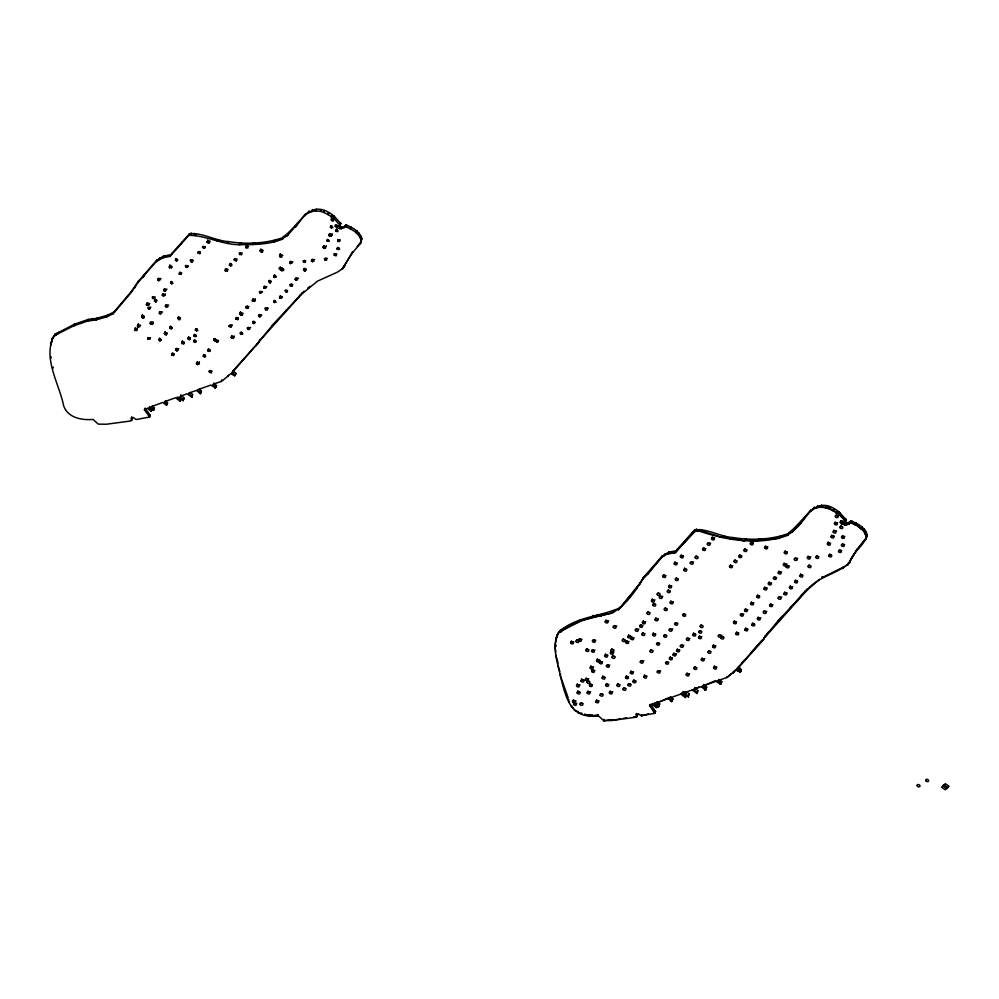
<?xml version="1.0" encoding="UTF-8"?>
<svg xmlns="http://www.w3.org/2000/svg" width="999" height="999" viewBox="0 0 999 999"><rect width="100%" height="100%" fill="white"/><g stroke="black" fill="none" stroke-linecap="round" stroke-linejoin="round"><path stroke-width="1.5" d="M558.104 633.291C551.51 646.815 557.529 662.075 560.352 675.774C565.933 698.076 570.429 719.68 598.214 715.671L603.808 720.729L611.5 720.491L635.139 717.332L636.813 716.67L636.126 714.46L638.324 713.786L641.346 715.771L654.77 713.298L649.625 705.356L652.559 704.47L656.193 707.554L656.793 706.892L654.158 704.47L654.42 703.583L716.021 681.318L720.391 684.178L720.991 683.516L718.431 680.431L726.897 677.534L733.216 672.177M555.856 651.885L555.094 647.739C555.681 642.032 555.581 635.626 559.939 631.193L560.851 631.805C575.049 620.104 594.467 617.632 611.788 613.111C625.961 605.694 635.676 590.646 643.918 576.997M609.877 719.73L603.808 720.729L603.858 719.342M259.328 341.183L301.061 294.68L317.47 281.156L337.187 272.265L342.507 268.719L351.935 253.446L360.739 243.032L361.9 238.524C359.715 231.318 352.447 227.535 345.929 224.887L344.156 227.61L341.021 228.734L336.675 227.635L335.189 226.311L335.314 224.987L338.748 226.211L340.984 223.788L334.028 216.071C309.902 196.491 301.161 223.813 283.441 236.751L283.379 237.425C265.859 243.793 246.291 244.43 227.909 241.546C214.922 240.622 202.51 232.53 189.585 233.704L170.704 254.745L163.624 256.081L156.643 260.302L138.299 281.343L131.893 290.859L113.874 312.113L107.355 315.234L96.541 318.356L88.062 319.48L74.063 324.375L54.945 334.378C41.409 356.393 59.341 383.741 63.649 405.794C67.72 417.794 81.906 420.454 93.057 419.418L98.264 424.125L106.344 424.238L129.995 421.079L131.656 420.417L130.969 418.206L133.179 417.532L136.201 419.518L149.625 417.045L150.337 415.422L145.13 408.141L144.405 409.777L149.625 417.045M50.999 344.992L52.235 338.911M138.274 324.912L137.55 326.548L137.6 325.174L138.599 325.174L139.947 326.685L137.475 326.498L138.312 323.639M154.495 298.614L153.946 296.853L152.347 296.853L152.56 298.401L154.495 298.614L155.22 296.928M144.405 409.777L147.402 408.216L151.049 411.301L152.36 409.003L149.912 406.755L149.201 408.391M171.766 354.907L171.89 353.584L173.489 353.571L174.101 354.682L173.302 355.569L171.766 354.907L172.477 353.271L174.076 353.871L173.302 355.569M195.429 330.319L195.554 328.996L196.616 328.983L197.902 330.532L195.429 330.319L196.141 328.683L197.265 329.308L196.541 330.944M207.979 350.836L208.104 349.5L209.166 349.5L210.452 351.049L207.979 350.836L208.691 349.2L209.802 349.825L209.091 351.461M211.301 372.689L210.414 370.704L208.953 371.153L211.301 372.689L212.025 371.016M151.636 410.639L149.013 408.216L149.276 407.33L153.384 410.402L153.709 409.528L151.473 406.655L162.737 402.435L166.571 405.294L166.833 404.408L164.41 401.76L175.474 397.764L180.32 401.286L177.135 397.09L179.595 397.602L183.242 400.686L180.057 396.491L187.075 393.756L191.92 397.277L188.736 393.082L196.478 390.409L200.449 393.718L200.712 392.832L197.602 389.747L210.876 385.065L215.247 387.924L215.846 387.262L213.274 384.178L221.741 381.281L230.644 373.751L234.765 375.786L236.051 373.426L233.117 371.178L232.392 372.814M227.297 271.016L226.748 269.255L225.137 269.255L225.349 270.804L227.297 271.016L228.009 269.343L226.211 269.181L225.487 270.816M236.438 260.826L235.552 258.841L234.078 259.29L236.438 260.826L237.163 259.153M241.471 254.633L240.921 252.859L239.31 252.872L239.523 254.42L241.471 254.633L242.183 252.947M242.307 314.947L241.758 313.174L239.76 313.624L240.709 314.947L242.307 314.947L243.032 313.261L241.533 313.311L240.497 312.05L239.76 313.624M252.36 300.774L252.485 299.45L255.357 299.575L254.633 301.211L253.034 301.211L252.36 300.774L253.072 299.138M254.645 301.161L255.407 298.888M262.375 252.148L261.488 250.162L260.027 250.599L262.375 252.148L263.099 250.462L260.764 249.038L260.04 250.662M267.22 309.79L266.333 307.804L264.86 308.254L265.609 309.802L267.22 309.79L267.932 308.117M273.826 276.86L273.951 275.537L275.012 275.524L276.298 277.073L273.826 276.86L274.538 275.225L275.649 275.849L274.837 277.522M51.985 339.111L54.233 336.001L56.693 334.453L73.339 326.011L87.338 321.116L95.829 319.98L106.631 316.858L113.162 313.748L131.169 292.495L137.575 282.979L155.919 261.938L162.912 257.717L169.992 256.368L188.873 235.327C205.669 235.289 221.953 244.655 239.173 244.693C253.758 244.593 269.006 244.705 282.667 239.048L283.441 236.751M328.983 235.614L329.108 234.29L330.169 234.278L331.456 235.826L328.983 235.614L329.695 233.978M330.444 227.435L330.569 226.111L331.643 226.099L332.929 227.647L330.444 227.435L331.168 225.799L332.28 226.423L331.456 228.097M337.187 249.063L337.312 247.74L338.374 247.74L339.66 249.275L337.187 249.063L337.899 247.427L339.011 248.064L338.199 249.725M788.686 532.792L788.623 533.454C771.103 539.835 751.535 540.471 733.154 537.587C720.167 536.663 707.754 528.571 694.829 529.732L675.948 550.774L668.868 552.122L661.887 556.343L643.543 577.385L640.771 582.242L618.306 610.002L636.326 588.748L642.732 579.22L661.076 558.191L665.047 554.595L675.137 552.622L696.191 530.119C725.249 540.097 758.104 546.091 787.811 535.302L788.686 532.792C806.555 519.455 815.159 492.807 839.272 512.112L846.215 519.817L844.08 522.552L840.459 521.241L840.334 522.564L841.82 523.888L846.178 524.975L849.312 523.863L851.173 520.929C857.691 523.563 864.959 527.36 867.144 534.565C864.922 545.604 852.397 551.735 849.437 562.974C836.513 574.413 817.394 576.548 806.205 590.933L733.204 672.876L733.566 671.365M866.707 537.437L856.992 549.612L847.651 564.972L857.354 548.801M670.029 697.052L669.829 698.9L671.99 700.661L671.728 701.548L668.418 698.688L668.831 697.652L655.294 703.796L654.42 703.583L654.857 702.622L654.158 704.47L652.559 704.47L652.797 703.508L649.625 705.356L650.062 704.382M845.416 521.665L845.604 519.817L845.416 521.665L845.766 520.704L844.08 522.552L845.766 520.704M865.721 538.998L866.333 536.413L863.611 531.118L861.325 528.921L861.825 526.86M740.222 672.19C742.931 669.967 738.049 664.647 737.324 668.893L740.484 671.316L740.222 672.19L735.788 669.992L740.359 671.003L740.222 672.19L740.921 670.341L740.359 671.003M560.626 673.975L560.352 675.774L568.131 697.689M360.739 243.032L361.188 240.16C358.978 232.942 351.698 229.121 345.154 226.511M656.38 706.305L652.559 704.47L656.793 706.892L657.192 705.906L656.193 707.554L656.743 705.494M578.171 711.425L577.984 712.624L582.105 713.348M720.391 684.178L721.203 682.329L720.391 684.178L721.403 682.529L720.991 683.516L717.095 681.318L718.368 681.093L720.991 683.516L721.802 681.668L720.167 680.157M703.783 684.365L706.668 687.237L705.594 689.959L704.732 689.747L704.957 688.498M571.653 705.531L571.391 706.905L573.488 708.266M659.665 703.933L658.591 706.668L658.853 705.781L656.693 704.02L657.504 702.172L659.665 703.933L658.591 706.668L657.717 706.443L658.004 705.232L655.294 703.796L655.681 702.759L654.42 703.583M865.896 539.285L867.12 534.777M844.08 522.552L844.355 521.428L841.533 521.241M641.658 714.597L641.346 715.771L648.526 713.923M154.42 407.892L153.384 410.402L154.42 407.892L152.26 406.131L151.548 407.767M164.685 402.647L165.397 401.011L167.557 402.772L167.295 403.658L166.246 403.259M199.5 389.285L201.423 391.196L201.161 392.083L200.3 391.858M235.314 375.124L232.168 372.639L232.892 371.004L258.928 341.995L232.168 372.639M236.051 373.426L234.765 375.786M336.039 255.694L335.689 253.709L334.078 253.709L334.303 255.257L336.039 255.694L336.775 253.996M705.856 689.085L702.759 686.001L703.433 685.189L705.856 689.085L701.623 686.663L704.732 689.747L706.293 688.111L705.594 689.959L706.668 687.237M740.671 671.166L740.921 670.341L740.484 671.316L735.788 669.992M720.991 683.516L718.368 681.093L718.868 679.445L718.431 680.431M556.443 638.149L557.942 633.516L560.189 630.406L562.649 628.858C579.595 616.483 600.711 616.208 619.118 608.154M636.813 716.67L637.624 714.822L636.813 716.67L636.625 713.586L636.126 714.46M658.591 706.668L658.978 705.619L657.717 706.443L655.294 703.796L656.693 704.02L657.667 702.297M671.728 701.548L672.115 700.499L670.853 701.323L672.414 699.7L671.728 701.548L672.777 698.875L670.641 697.052L669.829 698.9L668.418 698.688L671.99 700.661L672.789 698.813L672.539 699.7L671.665 699.487M705.594 689.959L705.993 688.923L704.732 689.747M292.058 286.226L291.671 284.315L289.872 284.54L290.284 285.876L292.033 286.313L292.782 284.59L290.996 284.24L290.334 285.901M146.453 304.595C146.541 301.348 151.149 305.881 147.802 305.482L146.453 304.595L147.178 302.972L149.788 303.621M187.337 267.37L187.8 266.271L185.914 265.384L185.315 266.046L186.264 267.37L187.337 267.37L188.087 265.659L186.988 265.746L186.264 267.37M192.308 261.838L192.77 260.727L191.958 259.852L190.147 260.077L191.234 261.838L192.308 261.838L193.057 260.127M166.309 334.815L166.771 333.716L165.959 332.829L164.286 333.491L166.309 334.815L167.058 333.104M204.433 248.326L204.882 247.215L203.009 246.341L202.41 247.003L204.433 248.326L205.182 246.616L204.071 246.691M175.599 350.037L176.061 348.926L177.135 348.926L178.072 350.249L176.948 350.911L175.599 350.037L176.323 348.401L177.66 349.288L178.796 348.614M187.874 338.736L188.336 337.625L189.41 337.625L190.347 338.948L189.223 339.61L187.874 338.736L188.599 337.1M229.445 265.047L229.907 263.936L230.981 263.936L231.93 265.259L230.794 265.921L229.445 265.047L230.17 263.411L231.593 264.248L230.794 265.921M196.453 363.673L196.903 362.575L197.977 362.562L198.926 363.886L197.265 364.56L196.453 363.673L197.165 362.038M286.863 292.07L287.312 290.959L285.439 290.085L284.84 290.746L286.863 292.07C289.123 289.81 285.627 289.835 285.789 292.07L286.588 290.434M304.932 262.412L305.394 261.301L304.583 260.427L302.909 261.089L304.932 262.412L305.682 260.702L304.583 260.776M311.476 261.064L311.938 259.965L312.999 259.952L313.948 261.276L311.476 261.064L312.188 259.44L314.673 259.653M333.204 220.791L333.654 219.693L332.854 218.806L331.044 219.031L331.456 220.354L333.204 220.791L334.378 218.057M643.556 577.822L648.026 573.913L661.763 556.98L669.018 552.847L675.137 552.622L694.018 531.58L701.148 530.756L722.352 537.474L723.526 536.575L732.342 539.435L733.641 538.511L744.317 540.946L745.729 539.91L757.704 540.909L759.677 539.697L779.145 538.424L780.219 537.175L787.874 534.64C797.639 529.22 803.808 519.093 810.651 510.601C819.567 504.02 830.519 508.416 838.461 513.961L845.142 520.791L845.941 518.943M52.148 338.886L52.86 337.25M50.487 343.743L51.311 341.783M54.233 336.001L54.945 334.378M54.333 335.976L55.057 334.34M55.694 335.564L56.481 333.853M56.693 334.453L57.405 332.817M57.88 333.853L58.591 332.217M50.549 358.554L51.261 356.918M52.635 368.706L53.359 367.07M73.339 326.011L74.063 324.375M74.338 325.662L75.05 324.026M87.338 321.116L88.062 319.48M87.625 321.054L88.349 319.418M91.346 320.217L92.07 318.581M91.671 320.204L92.383 318.569M95.829 319.98L96.541 318.356M96.591 319.767L97.315 318.132M106.631 316.858L107.355 315.234M107.105 316.646L107.817 315.01M108.142 316.146L108.866 314.51M113.162 313.748L113.874 312.113M114.448 312.237L115.16 310.602M131.169 292.495L132.143 290.522M134.815 287.837L135.727 285.864M137.575 282.979L138.299 281.343M137.962 282.592L138.674 280.956M142.882 277.66L143.594 276.024M143.806 276.536L144.53 274.9M155.919 261.938L156.868 260.127M159.178 259.49L159.902 257.867M159.44 259.365L160.165 257.73M162.912 257.717L163.624 256.081M163.411 257.617L164.136 255.994M134.977 330.482L134.952 328.721L136.975 330.032L134.977 330.482L135.789 328.871M146.553 304.67L147.265 303.034M141.833 316.421L142.557 314.785L142.22 317.645L142.208 315.884L144.081 316.758L143.631 317.869L142.32 317.67M157.892 280.095L158.529 278.409L161.014 278.621M136.776 329.533L137.5 327.897M136.376 330.694L137.138 329.021L135.689 328.846L135.302 327.622M142.22 317.645L142.932 316.021L144.343 316.233L143.631 317.869M147.802 305.482L148.614 303.833M138.486 327.16L139.311 325.499L140.672 325.075M158.829 280.707L160.152 279.82L157.942 278.721L157.817 280.045L158.829 280.707L159.653 279.046M169.992 256.368L170.704 254.745M171.328 254.87L172.053 253.247M152.56 298.401L153.409 296.778L152.697 298.414M149.525 307.567L148.814 309.203L147.752 307.917L148.888 307.242L150.374 308.566L148.701 309.24L149.425 307.605L150.886 307.155M169.93 265.122L169.48 267.645L171.816 267.42L170.879 266.096L169.206 266.758L169.942 265.185L169.48 267.645M154.545 301.111L155.17 299.413L156.593 300.249L155.881 301.873M169.605 267.67L170.317 266.034M155.794 301.923L156.793 300.811L154.907 299.937L154.445 301.049L155.794 301.923L156.518 300.287M181.169 243.918L181.88 242.282M171.229 268.082L171.978 266.396L170.205 266.009M175.574 260.377L176.224 258.704L177.335 259.328L176.511 260.989L175.499 260.339L175.624 259.003L177.847 260.102L176.511 260.989M163.861 290.684L164.51 288.998M163.087 293.694L162.362 295.329L163.299 295.941L164.773 295.492L165.472 293.831M188.873 235.327L189.585 233.704L188.973 235.302M150.3 323.639L150.949 321.953L153.421 322.178L152.71 323.801L151.236 324.25L150.225 323.589L150.35 322.265L152.71 323.801M164.798 291.296L166.134 290.409L163.911 289.31L163.799 290.634L164.798 291.296L165.622 289.635M163.299 295.941L164.123 294.268L163.012 293.644L162.3 295.279L162.949 293.956L164.773 295.492M151.236 324.25L151.96 322.615M190.334 234.89L191.059 233.254M151.349 324.225L152.06 322.59M190.584 234.902L191.308 233.267M170.617 283.154L171.266 281.468L172.278 282.13L171.553 283.766L170.554 283.104L171.204 281.78L173.027 283.316L171.553 283.766M147.889 339.285L147.877 337.512L150.212 339.023L147.889 339.285L148.739 337.662M160.165 311.813L159.44 313.449L160.377 314.061L161.713 313.174L159.49 312.075L159.378 313.399L160.09 311.775L162.562 311.988M193.881 235.102L194.605 233.466M160.377 314.061L161.201 312.4M195.542 235.527L196.266 233.903M179.233 274.026L179.558 272.477L181.568 273.763L180.981 274.463L179.233 274.026L180.07 272.415M165.534 306.543L165.26 305.657L166.196 305.207L168.007 306.755L165.534 306.543L166.246 304.907M165.609 306.581L166.321 304.957L168.731 305.12M166.546 307.192L167.357 305.532M190.609 261.426L191.284 259.765L192.033 260.202L191.234 261.838M158.804 339.772L159.528 338.137L160.689 339.136L159.977 340.771M197.914 253.197L198.751 251.598L200.374 252.01L199.663 253.646L197.64 252.322L199.313 251.648L200.25 252.972L199.663 253.646M159.877 340.796L161.538 340.135L160.052 338.811L158.729 339.697L159.877 340.796L160.589 339.161M164.36 333.591L165.01 331.868M165.072 331.955L165.959 333.191L165.235 334.815L166.034 333.191M203.359 248.326L204.146 246.691M207.842 240.722L207.118 242.357L209.403 242.782L210.102 241.121L208.841 241.383L207.58 239.897M207.904 240.771L207.193 242.395L206.868 241.533L208.316 241.021L209.403 242.782M170.604 326.386L169.892 328.022L171.141 328.833L172.265 328.172L170.454 326.636L169.793 327.959L170.517 326.323L171.94 327.16L171.141 328.833M208.129 243.007L208.941 241.358M131.543 420.467L132.38 418.781L131.743 416.733M177.81 318.431L178.396 317.769L180.282 318.644L179.82 319.755L177.81 318.431L178.521 316.808L180.544 318.119M177.872 318.531L178.596 316.895M178.759 319.755L179.545 318.119M217.208 241.221L217.919 239.585M217.919 241.358L218.631 239.723M144.78 410.289L145.492 408.653M171.878 354.957L172.59 353.321M175.699 350.1L176.411 348.464M151.698 407.892L152.422 406.256M176.948 350.911L177.747 349.238M151.049 411.301L152.36 409.003M181.618 342.732L183.292 342.058L184.241 343.381L181.905 343.606L182.342 341.096M181.905 343.606L182.742 342.008L184.353 342.42M227.185 243.182L227.909 241.546M183.641 344.043L184.403 342.37M228.047 243.294L228.759 241.658M189.223 339.61L190.022 337.937L188.686 337.163M189.298 339.56L190.022 337.937M164.835 402.772L165.547 401.136M194.793 334.478L194.081 336.114L196.478 336.276L195.205 334.74L194.131 334.74L194.006 336.064L194.718 334.428L195.841 335.065L195.117 336.688M196.441 330.981L197.153 329.345M195.017 336.725L195.729 335.09M193.856 341.596L193.581 340.709L194.505 340.259L196.328 341.808L193.856 341.596L194.568 339.96M193.931 341.633L194.643 340.01L195.679 340.584L194.967 342.22M225.349 270.804L226.074 269.168M166.508 405.282L167.557 402.772M194.867 342.245L195.579 340.622M229.545 265.11L230.257 263.474M239.173 244.693L239.885 243.057M240.122 244.693L240.846 243.057M234.353 260.177L235.077 258.541L236.164 259.203L235.364 260.839M234.428 260.215L235.14 258.591M239.523 254.42L240.384 252.797L239.66 254.433M246.016 247.764L245.804 246.229L247.415 246.216L247.964 247.989L246.016 247.764L246.878 246.154L248.676 246.353M180.245 400.174L180.956 398.539M180.32 401.286L181.031 399.65L179.832 399.213M197.265 364.56L198.052 362.924M199.45 361.75L198.326 364.56L199.088 362.874L197.228 362.1M183.154 399.575L183.878 397.939L180.769 394.855M183.242 400.686L183.878 397.939M203.209 356.144L203.858 354.82L205.682 356.356L204.545 357.03L203.209 356.144L203.921 354.508L205.344 355.344L204.633 356.98M252.547 244.655L253.271 243.019M204.545 357.03L205.27 355.394M254.071 244.48L254.795 242.844M208.054 350.874L208.766 349.25M208.991 351.486L209.703 349.862M214.56 338.624L213.848 340.259L217.869 342.182L217.994 340.859L214.485 338.574L213.774 340.209L213.699 339.111L214.96 338.886M214.785 340.871L215.497 339.235M191.845 396.166L192.557 394.53L190.497 392.482M215.859 341.571L216.508 339.897M191.92 397.277L192.557 394.53M216.795 342.195L217.595 340.559M260.364 251.536L261.014 249.85M261.301 252.148L262.1 250.512L261.388 252.148M209.303 372.09L209.94 370.404L211.026 371.066L210.24 372.702M229.108 326.685L229.945 325.087L231.606 325.449L230.844 327.123L228.833 325.811L230.831 325.362L230.844 327.123M200.387 393.693L201.423 391.196M231.443 326.461L232.155 324.8M235.864 319.156L236.576 317.532L238.324 317.969L237.65 319.555L235.864 319.156L236.189 317.607L238.062 318.494L237.6 319.593L238.324 317.969M235.989 319.193L236.701 317.557M239.785 313.686L240.497 312.05M240.747 312.874L240.035 314.51L240.796 312.912M240.709 314.947L241.533 313.311L240.821 314.947M231.194 337.575L231.855 335.876M274.001 242.17L274.713 240.534M232.018 338.386L232.742 336.763L234.328 336.089L233.017 338.386L231.131 337.512L231.593 336.401L233.616 337.724M274.613 241.945L275.324 240.309M246.041 307.892L246.716 306.231L248.988 306.668M233.017 338.386L233.778 336.713M213.212 384.84L213.936 383.204L216.558 385.626L215.796 387.312M246.666 308.304L248.276 308.304L248.202 307.192L247.39 306.318L245.729 306.98L246.666 308.304L247.502 306.668M213.386 385.002L214.111 383.366M215.01 387.724L215.734 386.089L215.247 387.924M253.034 301.211L254.083 299.45L254.695 300.549M240.472 333.778L241.121 332.093L242.233 332.729L241.408 334.39L240.397 333.728L240.122 332.842L241.059 332.405L242.882 333.941L241.508 334.353M282.667 239.048L283.766 236.563M221.141 381.493L221.853 379.857M260.19 293.244L261.85 292.582L259.84 291.258L259.378 292.357L260.19 293.244L261.014 291.608L262.512 291.608M263.886 287.937L264.211 286.388L266.221 287.7L264.56 288.374L263.886 287.937L264.598 286.301L266.883 286.738M282.729 238.386L287.25 235.727L287.962 234.091M287.824 235.127L288.536 233.491M264.56 288.374L265.384 286.738M280.244 253.996L279.807 256.518L282.08 256.955L281.531 255.182L279.533 255.632L280.269 254.058L279.845 256.543M247.515 328.896L248.164 327.222L249.925 329.058L248.451 329.508L247.178 327.972L249.313 327.959M279.807 256.518L280.519 254.882L282.792 255.319M268.818 282.018L269.43 280.319L270.854 281.156L270.142 282.779M249.275 327.847L248.564 329.483L249.176 327.872L250.637 327.435M280.469 256.955L281.194 255.319M228.059 376.623L228.321 375.324M280.594 256.955L281.306 255.319M270.067 282.829L271.054 281.73L268.644 280.844L270.067 282.829L270.779 281.194M252.884 322.914L253.534 321.241L254.645 321.865L253.921 323.501M287.25 235.727L296.054 225.674M273.888 276.898L274.613 275.274M296.016 226.473L296.728 224.837M253.821 323.526L255.157 322.64L252.934 321.541L252.809 322.864L253.821 323.526L254.545 321.89M280.195 267.307L279.483 268.931L281.531 270.654L283.728 269.98L280.569 267.557L279.295 267.782L279.37 268.893L280.095 267.257L281.631 267.919L283.654 269.231L282.929 270.866M259.565 314.635L258.853 316.271L259.79 316.883L261.114 315.996L259.965 314.897L258.504 315.347L258.778 316.221L259.49 314.598L261.775 315.022M259.79 316.883L260.589 315.234M281.631 267.919L280.919 269.543L281.681 267.994M295.342 227.31L305.519 213.936M305.045 215.384L305.769 213.749M282.242 269.018L281.531 270.654L282.342 269.031M265.609 309.802L266.446 308.167M304.795 215.572L308.966 211.276M308.491 212.812L309.203 211.189M308.254 212.912L311.588 211.576L312.3 209.94M311.863 211.526L312.575 209.89M290.609 261.476L289.885 263.112L290.559 263.549L292.232 262.887L290.209 261.563L289.885 263.112L290.659 261.513L292.882 261.913M273.639 302.048L274.288 300.711L276.111 302.26L273.639 302.048L274.35 300.412L275.362 301.074M290.559 263.549L291.283 261.925M290.672 263.549L291.396 261.925M274.65 302.709L275.462 301.036M256.356 345.691L257.068 344.056M311.588 211.576L315.397 210.901L316.109 209.266M315.746 210.939L316.458 209.303M259.24 341.358L273.813 323.614L304.121 291.109M279.558 297.827L280.269 296.191L282.055 296.591L281.331 298.214L279.558 297.827L279.87 296.278L281.755 297.165L281.293 298.264L282.018 296.641M279.67 297.864L280.394 296.228M315.397 210.901L320.342 211.326L321.066 209.703M320.342 211.326L321.278 209.765M272.115 326.373L272.839 324.75M273.102 325.249L273.813 323.614M290.959 286.313L291.745 284.678M320.554 211.388L323.614 212.362L324.325 210.727M296.029 278.034L295.317 279.67L296.328 280.332L297.652 279.445L295.242 278.571L295.317 279.67L296.104 278.084L298.514 278.246M303.858 262.412L304.658 260.776M296.328 280.332L297.14 278.671M340.172 225.474L333.304 217.707L327.734 214.41L328.446 212.775M285.214 312L285.939 310.364M303.584 269.992L304.245 268.294L306.169 269.131L305.407 270.804L304.408 270.804L303.521 269.93L303.983 268.818L305.869 269.705L305.407 270.804M327.984 214.598L328.696 212.962M304.408 270.804L305.132 269.181M311.551 261.114L312.262 259.478M331.231 217.045L331.943 215.409M331.381 217.095L332.093 215.459M312.487 261.726L313.199 260.09M312.587 261.701L313.299 260.065M331.506 220.392L332.18 218.731L333.916 219.168M333.304 217.707L334.028 216.071M332.13 220.804L332.929 219.168M299.063 296.853L299.787 295.217M333.778 218.194L334.503 216.558M301.061 294.68L301.773 293.044M323.776 245.929L323.064 247.552L324.413 248.439L326.248 246.104L324.413 248.439M329.046 235.664L329.77 234.028L332.168 234.191L331.456 235.826L332.168 234.166M327.222 241.134C329.483 237.325 326.024 243.257 327.21 239.373L329.22 240.697L329.158 241.358L327.36 241.159M329.995 236.276L330.806 234.603M335.289 226.411C336.076 222.165 341.745 230.794 344.88 225.986L345.929 224.887M336.675 227.635L337.387 225.999M336.863 227.71L337.587 226.086M335.964 231.393C337.774 226.898 335.602 234.116 335.751 229.845L337.362 229.845L337.974 230.944L337.912 231.606L336.101 231.406M339.985 224.538L340.709 222.902L340.01 224.6M325.112 260.152L324.363 258.604L325.824 258.154L326.71 260.14L325.112 260.152L325.936 258.516M339.423 228.734L340.247 227.098M341.021 228.734L341.745 227.098M341.246 228.646L341.97 227.023M337.862 241.346L337.712 239.56L339.71 240.859L339.66 241.546L337.862 241.346L338.574 239.71L340.384 239.91M344.156 227.61L344.942 225.899M346.316 226.873L347.028 225.237M334.303 255.257L335.015 253.621M337.262 249.113L337.974 247.477M350.125 228.709L350.836 227.073M350.524 228.971L351.248 227.335M355.856 232.455L356.581 230.831M356.168 232.667L356.893 231.031M356.343 232.817L357.055 231.194M342.12 268.968L342.844 267.332M342.507 268.719L352.659 251.81L351.935 253.446M344.168 266.858L344.88 265.235M344.293 266.721L345.005 265.085M358.591 235.077L359.178 233.229M351.398 254.395L352.11 252.759M360.239 237.912L360.876 236.101M361.151 240.372L361.9 238.524M360.115 243.781L360.839 242.145M555.631 639.997L556.555 637.824M557.13 635.352L560.302 630.381M559.378 632.255L560.851 631.805L561.725 629.882M560.851 631.805L562.649 628.858M555.594 646.153L555.943 645.342L555.094 647.739M563.473 629.07L563.836 628.259M561.838 630.706L578.496 622.265L579.295 620.416M578.496 622.265L580.294 620.067M579.944 620.891L592.494 617.37L593.306 615.521M592.494 617.37L593.593 615.459M593.231 616.271L596.503 616.47L597.302 614.622M596.503 616.47L597.627 614.61M597.265 615.421L600.973 616.233L601.785 614.385M600.973 616.233L602.559 614.173M612.599 611.263L611.788 613.111L602.197 614.984M612.699 611.863L613.673 611.538L611.788 613.111L613.061 611.051M613.299 612.387L614.11 610.551M620.042 607.454L620.404 606.643M636.326 588.748L637.137 586.9M637.037 587.387L637.387 586.563M639.959 584.09L640.771 582.242M640.609 582.717L640.971 581.905M642.732 579.22L643.543 577.385M648.026 573.913L648.838 572.065M649.412 571.765L649.775 570.941M661.076 558.191L661.887 556.343M661.763 556.98L662.112 556.168M664.335 555.744L665.134 553.896M665.047 554.595L665.409 553.771M668.056 553.97L668.868 552.122M669.018 552.847L669.367 552.022M675.948 550.774L675.137 552.622L694.467 530.556M676.935 550.099L677.297 549.275M603.808 720.729L604.258 719.705M686.313 540.172L687.125 538.324M694.929 529.707L694.018 531.58L694.58 530.519L699.038 531.343L699.837 529.507M695.491 531.131L696.291 529.295M696.191 530.119L696.553 529.308M701.148 530.756L701.498 529.945M722.352 537.474L723.164 535.626M723.526 536.575L723.875 535.764M649.562 706.031L650.736 704.695L655.581 711.463L654.77 713.298L654.27 712.449M654.969 702.622L654.158 704.47L655.157 702.796M656.193 707.554L657.005 705.706M657.604 705.044L656.793 706.892L654.795 703.608M732.342 539.435L733.154 537.587M733.641 538.511L734.003 537.699M669.555 698.014L669.829 698.9L670.791 697.177M744.317 540.946L745.129 539.098M745.729 539.91L746.091 539.098M683.104 691.495L682.292 693.343L685.464 697.527L680.619 694.005L682.792 692.569L685.202 692.744L688.386 696.927L683.541 693.406L684.352 691.57M684.752 693.855L685.564 692.007M685.389 696.428L686.201 694.58L684.128 692.519M685.464 697.527L686.201 694.58M688.311 695.828L689.123 693.98L687.05 691.932M688.386 696.927L689.123 693.98M757.704 540.909L758.503 539.06M759.677 539.697L760.039 538.886M692.22 689.997L697.065 693.518L697.801 690.571L694.705 687.487M697.065 693.518L697.801 690.571M779.145 538.424L779.957 536.575M780.219 537.175L780.569 536.351M787.811 535.302L789.01 532.604M787.874 534.64L788.648 533.416L792.394 531.98L793.206 530.132M792.394 531.98L793.78 529.532M793.431 530.344L800.486 523.563L801.298 521.715M800.486 523.563L801.972 520.879M765.209 635.764L763.361 639.872L737.324 668.893L738.361 667.22M801.61 521.69L811.001 509.79M741.295 669.467L740.484 671.316L737.999 668.031M809.952 511.825L813.398 509.165L814.21 507.317M813.398 509.165L814.447 507.217M814.098 508.041L816.732 507.829L817.544 505.981M816.732 507.829L817.819 505.931M817.457 506.755L820.541 507.155L821.353 505.307M761.95 640.908L762.312 640.097L751.223 652.447M820.541 507.155L821.702 505.344M763.361 639.872L764.16 638.024M821.353 506.156L825.499 507.579L826.31 505.731M825.499 507.579L826.51 505.794M768.231 632.18L764.472 637.437L778.071 620.791M777.721 621.603L779.058 619.655M828.895 507.43L826.161 506.618L828.446 508.454L829.207 507.592L832.879 510.651L833.94 509.003M828.446 508.454L829.57 506.768M832.879 510.651L833.69 508.816M790.371 608.254L791.171 606.405M833.578 509.815L836.375 513.299L837.187 511.451M836.375 513.299L837.337 511.5M836.975 512.312L838.461 513.961L839.272 512.112M804.67 592.082L805.032 591.258M838.461 513.961L839.747 512.599M807.017 589.085L778.246 621.49M841.146 520.716L840.334 522.564L841.258 520.816L845.379 523.139L850.124 522.027L851.173 520.929L849.312 523.863L846.852 523.876L846.178 524.975L845.142 523.951L844.567 524.987L842.469 522.939L842.819 522.115M840.896 521.628L841.82 523.888L842.632 522.04M844.567 524.987L845.491 523.139M822.252 576.523L821.902 577.347L822.614 577.41L841.383 568.119L842.332 568.518L846.653 565.059M846.178 524.975L847.214 523.051M849.312 523.863L850.186 521.94M850.299 522.764L851.922 522.09L861.325 528.921L862.299 527.222M856.493 523.376L855.269 524.95L851.173 522.976L852.272 521.278M855.269 524.95L856.081 523.114M842.332 568.518L843.144 566.67M861.325 528.921L862.137 527.072M847.651 564.972L848.463 563.124M849.437 562.974L850.249 561.126M861.937 528.046L863.611 531.118L864.422 529.27M863.611 531.118L864.547 529.482M857.092 549.7L865.171 539.26M864.185 530.294L865.309 533.99L866.121 532.142M865.309 533.99L866.195 532.317M865.833 533.129L866.333 536.413L867.144 534.565M258.204 343.619L260.04 339.56M861.463 527.684L860.988 528.696L856.131 524.188M866.333 536.413L866.757 535.589M841.82 523.888L842.469 522.939M718.368 681.093L718.968 680.282M733.204 672.876L735.114 670.404M357.192 246.441L361.463 241.408M215.959 386.301L216.558 385.626M721.203 682.329L721.802 681.668M742.157 662.549L744.18 660.302M780.069 618.543L782.092 616.333M801.073 595.591L803.046 593.418M778.696 620.466L806.205 590.933L819.655 579.283M731.106 673.963L726.897 677.534L726.748 676.71M307.642 288.212L309.977 286.288M637.137 715.684L635.139 717.332L633.915 716.533M657.717 706.443L659.29 704.807L658.528 704.595M698.975 686.987L693.893 689.335L696.99 692.419M702.759 686.001L715.534 680.619L716.021 681.318M166.983 289.211L164.585 289.048M592.669 715.896L598.264 714.66L598.214 715.671L592.669 715.896L584.902 715.034L584.852 713.835M149.388 415.596L150.337 415.422M654.62 711.638L655.581 711.463M620.466 718.905L611.5 720.491L611.4 719.48M623.451 718.381L626.435 717.844M584.902 715.034L592.557 714.809M325.824 258.516L327.435 258.504M165.959 333.191L167.02 333.179M266.321 308.167L267.932 308.167M232.667 336.763L231.905 335.939M217.52 340.559L218.581 340.559M246.878 246.154L246.541 244.705M148.601 337.65L150.549 337.862M179.945 272.39L181.693 272.827M182.742 342.008L182.355 341.159M851.173 522.976L850.811 521.74L851.623 521.953M153.284 408.566L154.158 408.778M705.544 687.899L706.405 688.124M850.811 521.74L851.922 522.09M574.288 710.202L576.885 711.026M826.161 506.618L829.207 507.592M182.742 398.613L183.953 399.051M717.095 681.318L719.442 682.404M323.614 212.362L327.734 214.41M655.294 703.796L658.853 705.781L657.305 703.109M325.125 246.803L323.876 245.991L323.164 247.615L323.526 246.453L324.588 246.453L325.537 247.777M253.122 299.176L253.746 299.588M138.199 324.862L139.211 325.524M839.385 513.411L845.142 520.791M670.429 698.001L671.99 700.661M650.386 705.519L654.77 713.298M557.792 664.959L559.815 671.403M555.694 654.807L558.091 663.211M568.656 699.15L568.806 702.047M696.753 667.594A1.511 1.074 23.7 0 1 694.767 666.77M668.818 662.212A1.511 1.074 23.7 0 1 666.758 661.788M614.959 656.518A1.511 1.074 23.7 0 1 612.974 655.706M607.904 655.119A1.511 1.074 23.7 0 1 605.431 653.821M594.967 650.062A1.511 1.074 23.7 0 1 592.682 649.837M590.559 691.77A1.511 1.074 23.7 0 1 587.912 690.958M578.883 640.621A1.511 1.074 23.7 0 1 576.898 639.797M579.208 638.91A1.511 1.074 23.7 0 1 579.432 639.198M593.606 666.87A1.511 1.074 23.7 0 1 590.896 665.759M588.773 649.612A1.511 1.074 23.7 0 1 586.8 648.801M599.8 660.002A1.511 1.074 23.7 0 1 597.34 658.703M602.622 661.85A1.511 1.074 23.7 0 1 600.199 660.851M609.852 665.072A1.511 1.074 23.7 0 1 607.567 664.834M582.03 639.16A1.511 1.074 23.7 0 1 579.745 638.935M595.879 640.109A1.511 1.074 23.7 0 1 593.593 639.872M613.873 649.737A1.511 1.074 23.7 0 1 611.9 648.925M613.848 652.11A1.511 1.074 23.7 0 1 611.563 651.872M580.007 684.802A1.511 1.074 23.7 0 1 577.31 683.691M599 700.823A1.511 1.074 23.7 0 1 596.578 699.824M580.032 692.082A1.511 1.074 23.7 0 1 577.859 690.671M582.917 703.458A1.511 1.074 23.7 0 1 581.168 702.921M575.749 700.823A1.511 1.074 23.7 0 1 573.339 699.824M576.81 703.321A1.511 1.074 23.7 0 1 574.762 702.909M574.55 701.498A1.511 1.074 23.7 0 1 575.811 701.198M619.892 684.64A1.511 1.074 23.7 0 1 617.919 683.828M625.898 688.461A1.511 1.074 23.7 0 1 624.15 687.924M605.019 677.222A1.511 1.074 23.7 0 1 602.859 675.811M594.855 670.404A1.511 1.074 23.7 0 1 592.569 669.705M652.959 650.561A1.511 1.074 23.7 0 1 650.986 649.737M659.79 643.156A1.511 1.074 23.7 0 1 658.029 642.969M660.676 670.903A1.511 1.074 23.7 0 1 658.691 670.903M573.801 641.92A1.511 1.074 23.7 0 1 571.378 640.921M646.965 676.098A1.511 1.074 23.7 0 1 644.492 674.8M633.528 671.915A1.511 1.074 23.7 0 1 631.106 670.916M628.483 676.86A1.511 1.074 23.7 0 1 626.361 675.749M635.901 680.893A1.511 1.074 23.7 0 1 633.791 679.782M630.918 684.303A1.511 1.074 23.7 0 1 629.158 683.766M689.622 673.751A1.511 1.074 23.7 0 1 686.975 672.939M672.315 657.891A1.511 1.074 23.7 0 1 670.192 656.78M643.856 660.751A1.511 1.074 23.7 0 1 641.42 660.751M638.898 628.933A1.511 1.074 23.7 0 1 636.463 628.945M644.805 633.616A1.511 1.074 23.7 0 1 642.832 632.792M634.003 637.724A1.511 1.074 23.7 0 1 631.58 636.725M630.781 636.138A1.511 1.074 23.7 0 1 628.621 634.727M608.641 620.791A1.511 1.074 23.7 0 1 605.993 619.979M616.82 625.824A1.511 1.074 23.7 0 1 614.385 625.836M624.862 639.772A1.511 1.074 23.7 0 1 623.239 638.91M628.958 641.508A1.511 1.074 23.7 0 1 626.685 640.809M608.866 684.402A1.511 1.074 23.7 0 1 606.593 683.703M612.799 691.77A1.511 1.074 23.7 0 1 610.139 690.958M588.748 678.746A1.511 1.074 23.7 0 1 586.088 677.934M589.797 681.48A1.511 1.074 23.7 0 1 588.049 680.943M587.687 679.782A1.511 1.074 23.7 0 1 587.837 679.545M583.903 680.169A1.511 1.074 23.7 0 1 581.73 678.746M592.02 684.715A1.511 1.074 23.7 0 1 590.397 683.853M603.009 694.305A1.511 1.074 23.7 0 1 601.248 693.768M676.485 653.783A1.511 1.074 23.7 0 1 673.838 652.971M716.857 667.095A1.511 1.074 23.7 0 1 714.397 665.796M704.707 658.753A1.511 1.074 23.7 0 1 702.06 657.929M679.844 649.924A1.511 1.074 23.7 0 1 677.422 648.925M683.791 645.154A1.511 1.074 23.7 0 1 681.505 644.929M666.745 635.414A1.511 1.074 23.7 0 1 664.997 634.877M655.844 634.015A1.511 1.074 23.7 0 1 653.371 632.717M642.906 625.362A1.511 1.074 23.7 0 1 640.859 624.949M645.666 621.828A1.511 1.074 23.7 0 1 643.244 620.829M649.887 612.587A1.511 1.074 23.7 0 1 647.914 611.775M658.291 618.818A1.511 1.074 23.7 0 1 655.868 617.819M672.764 628.821A1.511 1.074 23.7 0 1 670.329 628.833M689.909 638.336A1.511 1.074 23.7 0 1 687.399 637.812M677.921 623.226A1.511 1.074 23.7 0 1 675.861 622.814M655.694 604.27A1.511 1.074 23.7 0 1 653.533 602.859M695.729 634.203A1.511 1.074 23.7 0 1 693.556 632.792M701.798 636.713A1.511 1.074 23.7 0 1 699.512 636.013M715.833 645.854A1.511 1.074 23.7 0 1 713.411 644.855M710.863 651.448A1.511 1.074 23.7 0 1 709.115 650.911M723.813 637.15A1.511 1.074 23.7 0 1 721.852 635.214A1.511 1.074 23.7 0 1 719.442 634.865M701.71 631.331A1.511 1.074 23.7 0 1 699.962 630.794M702.709 625.761A1.511 1.074 23.7 0 1 701.086 624.912M685.664 614.46A1.511 1.074 23.7 0 1 683.915 613.923M666.857 608.741A1.511 1.074 23.7 0 1 665.234 607.892M654.957 599.937A1.511 1.074 23.7 0 1 652.247 598.813M659.727 593.606A1.511 1.074 23.7 0 1 658.329 593.031M662.799 596.291A1.511 1.074 23.7 0 1 660.277 595.779M673.326 601.885A1.511 1.074 23.7 0 1 670.903 600.886M669.892 590.834A1.511 1.074 23.7 0 1 668.269 589.972M671.827 585.988A1.511 1.074 23.7 0 1 669.405 584.989M665.933 575.499A1.511 1.074 23.7 0 1 663.661 574.8M677.896 578.783A1.511 1.074 23.7 0 1 676.273 577.922M738.711 633.016A1.511 1.074 23.7 0 1 736.588 631.905M736.438 621.902A1.511 1.074 23.7 0 1 734.327 620.791M747.776 629.008A1.511 1.074 23.7 0 1 745.654 627.896M754.732 624.05A1.511 1.074 23.7 0 1 752.622 622.939M743.83 614.01A1.511 1.074 23.7 0 1 741.545 613.773M677.072 562.974A1.511 1.074 23.7 0 1 674.949 561.85M686.738 569.305A1.511 1.074 23.7 0 1 684.577 567.894M683.591 555.881A1.511 1.074 23.7 0 1 681.168 554.882M693.668 562.025A1.511 1.074 23.7 0 1 691.683 562.037M697.727 556.805A1.511 1.074 23.7 0 1 696.103 555.956M705.818 548.538A1.511 1.074 23.7 0 1 703.546 547.839M710.714 543.106A1.511 1.074 23.7 0 1 708.428 542.869M714.747 537.912A1.511 1.074 23.7 0 1 712.324 536.913M732.754 565.721A1.511 1.074 23.7 0 1 730.469 565.022M736.925 560.776A1.511 1.074 23.7 0 1 734.952 559.952M741.733 555.756A1.511 1.074 23.7 0 1 739.747 554.944M746.84 549.675A1.511 1.074 23.7 0 1 744.854 548.863M753.471 542.907A1.511 1.074 23.7 0 1 751.061 541.908M767.844 546.928A1.511 1.074 23.7 0 1 765.421 545.929M838.548 515.621A1.511 1.074 23.7 0 1 836.263 514.922M837.661 522.952A1.511 1.074 23.7 0 1 835.239 521.953M842.519 526.735A1.511 1.074 23.7 0 1 840.896 525.874M836.6 530.881A1.511 1.074 23.7 0 1 833.953 530.069M844.779 536.413A1.511 1.074 23.7 0 1 842.731 536.001M834.265 536.026A1.511 1.074 23.7 0 1 831.842 535.027M844.679 544.467A1.511 1.074 23.7 0 1 842.619 544.043M830.606 543.219A1.511 1.074 23.7 0 1 828.146 541.92M841.745 550.499A1.511 1.074 23.7 0 1 839.697 550.074M831.705 555.082A1.511 1.074 23.7 0 1 829.582 553.97M818.755 556.568A1.511 1.074 23.7 0 1 816.995 556.031M810.788 556.893A1.511 1.074 23.7 0 1 808.141 556.081M810.664 565.846A1.511 1.074 23.7 0 1 809.04 564.984M797.751 558.279A1.511 1.074 23.7 0 1 795.466 558.054M787.224 551.96A1.511 1.074 23.7 0 1 785.114 550.849M802.796 575.212A1.511 1.074 23.7 0 1 800.636 573.801M797.577 581.056A1.511 1.074 23.7 0 1 795.454 579.944M781.63 571.89A1.511 1.074 23.7 0 1 778.97 571.066M789.222 565.884A1.511 1.074 23.7 0 1 786.8 564.885M786.8 563.861A1.511 1.074 23.7 0 1 784.14 563.049M792.694 586.85A1.511 1.074 23.7 0 1 790.271 585.851M776.648 577.434A1.511 1.074 23.7 0 1 774.6 577.022M787.137 592.956A1.511 1.074 23.7 0 1 784.715 591.957M781.767 596.89A1.511 1.074 23.7 0 1 779.332 596.903M767.157 587.949A1.511 1.074 23.7 0 1 764.747 586.95M771.54 582.966A1.511 1.074 23.7 0 1 769.118 581.967M759.64 596.041A1.511 1.074 23.7 0 1 757.529 594.929M772.876 604.607A1.511 1.074 23.7 0 1 770.591 603.908M766.77 611.288A1.511 1.074 23.7 0 1 764.26 610.776M753.858 602.897A1.511 1.074 23.7 0 1 751.435 601.898M747.801 609.602A1.511 1.074 23.7 0 1 745.516 608.903M760.851 617.844A1.511 1.074 23.7 0 1 758.204 617.032M657.08 701.96L656.693 704.02L657.08 701.96M943.78 784.902L941.607 787.324L945.279 789.734L947.452 787.312L943.78 784.902M945.366 783.803L943.193 786.225L946.877 788.636L949.05 786.213L945.366 783.803M917.269 785.988A1.511 1.074 23.7 0 0 919.792 786.513A1.511 1.074 23.7 0 0 918.556 784.565A1.511 1.074 23.7 0 0 917.269 785.988M925.923 780.781A1.511 1.074 23.7 0 0 928.433 781.305A1.511 1.074 23.7 0 0 927.197 779.357A1.511 1.074 23.7 0 0 925.923 780.781M693.968 668.618A1.511 1.074 23.7 0 0 696.478 669.13A1.511 1.074 23.7 0 0 695.242 667.195A1.511 1.074 23.7 0 0 693.968 668.618M665.721 663.361A1.511 1.074 23.7 0 0 668.231 663.873A1.511 1.074 23.7 0 0 667.007 661.925A1.511 1.074 23.7 0 0 665.721 663.361M612.175 657.554A1.511 1.074 23.7 0 0 614.685 658.066A1.511 1.074 23.7 0 0 613.448 656.118A1.511 1.074 23.7 0 0 612.175 657.554M604.82 656.268A1.511 1.074 23.7 0 0 607.33 656.78A1.511 1.074 23.7 0 0 606.093 654.832A1.511 1.074 23.7 0 0 604.82 656.268M591.645 651.398A1.511 1.074 23.7 0 0 594.155 651.91A1.511 1.074 23.7 0 0 592.919 649.974A1.511 1.074 23.7 0 0 591.645 651.398M606.518 666.408A1.511 1.074 23.7 0 0 609.04 666.92A1.511 1.074 23.7 0 0 607.804 664.984A1.511 1.074 23.7 0 0 606.518 666.408M587.237 693.094A1.511 1.074 23.7 0 0 589.76 693.606A1.511 1.074 23.7 0 0 588.523 691.67A1.511 1.074 23.7 0 0 587.237 693.094M590.284 668.194A1.511 1.074 23.7 0 0 592.794 668.718A1.511 1.074 23.7 0 0 591.558 666.77A1.511 1.074 23.7 0 0 590.284 668.194M585.988 650.636A1.511 1.074 23.7 0 0 588.498 651.148A1.511 1.074 23.7 0 0 587.275 649.213A1.511 1.074 23.7 0 0 585.988 650.636M576.086 641.645A1.511 1.074 23.7 0 0 578.608 642.157A1.511 1.074 23.7 0 0 577.372 640.222A1.511 1.074 23.7 0 0 576.086 641.645M596.715 661.151A1.511 1.074 23.7 0 0 599.225 661.663A1.511 1.074 23.7 0 0 597.989 659.727A1.511 1.074 23.7 0 0 596.715 661.151M599.525 662.999A1.511 1.074 23.7 0 0 602.047 663.511A1.511 1.074 23.7 0 0 600.811 661.563A1.511 1.074 23.7 0 0 599.525 662.999M578.696 640.496A1.511 1.074 23.7 0 0 581.218 641.008A1.511 1.074 23.7 0 0 579.982 639.073A1.511 1.074 23.7 0 0 578.696 640.496M592.557 641.445A1.511 1.074 23.7 0 0 595.067 641.957A1.511 1.074 23.7 0 0 593.831 640.009A1.511 1.074 23.7 0 0 592.557 641.445M611.088 650.774A1.511 1.074 23.7 0 0 613.598 651.286A1.511 1.074 23.7 0 0 612.375 649.338A1.511 1.074 23.7 0 0 611.088 650.774M610.526 653.433A1.511 1.074 23.7 0 0 613.036 653.945A1.511 1.074 23.7 0 0 611.8 652.01A1.511 1.074 23.7 0 0 610.526 653.433M576.685 686.138A1.511 1.074 23.7 0 0 579.195 686.65A1.511 1.074 23.7 0 0 577.959 684.715A1.511 1.074 23.7 0 0 576.685 686.138M595.904 701.972A1.511 1.074 23.7 0 0 598.426 702.484A1.511 1.074 23.7 0 0 597.19 700.549A1.511 1.074 23.7 0 0 595.904 701.972M577.235 693.119A1.511 1.074 23.7 0 0 579.757 693.631A1.511 1.074 23.7 0 0 578.521 691.695A1.511 1.074 23.7 0 0 577.235 693.119M580.132 704.495A1.511 1.074 23.7 0 0 582.642 705.007A1.511 1.074 23.7 0 0 581.406 703.059A1.511 1.074 23.7 0 0 580.132 704.495M572.664 701.972A1.511 1.074 23.7 0 0 575.174 702.484A1.511 1.074 23.7 0 0 573.938 700.549A1.511 1.074 23.7 0 0 572.664 701.972M573.726 704.47A1.511 1.074 23.7 0 0 576.236 704.982A1.511 1.074 23.7 0 0 574.999 703.046A1.511 1.074 23.7 0 0 573.726 704.47M623.114 689.497A1.511 1.074 23.7 0 0 625.624 690.009A1.511 1.074 23.7 0 0 624.387 688.074A1.511 1.074 23.7 0 0 623.114 689.497M617.107 685.676A1.511 1.074 23.7 0 0 619.617 686.188A1.511 1.074 23.7 0 0 618.393 684.253A1.511 1.074 23.7 0 0 617.107 685.676M602.235 678.259A1.511 1.074 23.7 0 0 604.745 678.771A1.511 1.074 23.7 0 0 603.508 676.822A1.511 1.074 23.7 0 0 602.235 678.259M591.758 671.553A1.511 1.074 23.7 0 0 594.28 672.065A1.511 1.074 23.7 0 0 593.044 670.129A1.511 1.074 23.7 0 0 591.758 671.553M650.174 651.585A1.511 1.074 23.7 0 0 652.684 652.097A1.511 1.074 23.7 0 0 651.448 650.162A1.511 1.074 23.7 0 0 650.174 651.585M656.693 644.305A1.511 1.074 23.7 0 0 659.215 644.817A1.511 1.074 23.7 0 0 657.979 642.869A1.511 1.074 23.7 0 0 656.693 644.305M657.354 672.24A1.511 1.074 23.7 0 0 659.864 672.752A1.511 1.074 23.7 0 0 658.641 670.804A1.511 1.074 23.7 0 0 657.354 672.24M570.704 643.069A1.511 1.074 23.7 0 0 573.226 643.581A1.511 1.074 23.7 0 0 571.99 641.645A1.511 1.074 23.7 0 0 570.704 643.069M643.868 677.247A1.511 1.074 23.7 0 0 646.39 677.759A1.511 1.074 23.7 0 0 645.154 675.824A1.511 1.074 23.7 0 0 643.868 677.247M630.444 673.064A1.511 1.074 23.7 0 0 632.954 673.576A1.511 1.074 23.7 0 0 631.718 671.64A1.511 1.074 23.7 0 0 630.444 673.064M625.699 677.884A1.511 1.074 23.7 0 0 628.209 678.396A1.511 1.074 23.7 0 0 626.972 676.46A1.511 1.074 23.7 0 0 625.699 677.884M633.116 681.93A1.511 1.074 23.7 0 0 635.626 682.442A1.511 1.074 23.7 0 0 634.402 680.506A1.511 1.074 23.7 0 0 633.116 681.93M628.121 685.326A1.511 1.074 23.7 0 0 630.644 685.838A1.511 1.074 23.7 0 0 629.407 683.903A1.511 1.074 23.7 0 0 628.121 685.326M686.301 675.087A1.511 1.074 23.7 0 0 688.811 675.599A1.511 1.074 23.7 0 0 687.574 673.663A1.511 1.074 23.7 0 0 686.301 675.087M669.53 658.928A1.511 1.074 23.7 0 0 672.04 659.44A1.511 1.074 23.7 0 0 670.804 657.504A1.511 1.074 23.7 0 0 669.53 658.928M640.384 662.325A1.511 1.074 23.7 0 0 642.894 662.837A1.511 1.074 23.7 0 0 641.67 660.888A1.511 1.074 23.7 0 0 640.384 662.325M642.02 634.64A1.511 1.074 23.7 0 0 644.53 635.152A1.511 1.074 23.7 0 0 643.306 633.216A1.511 1.074 23.7 0 0 642.02 634.64M635.426 630.506A1.511 1.074 23.7 0 0 637.936 631.018A1.511 1.074 23.7 0 0 636.7 629.083A1.511 1.074 23.7 0 0 635.426 630.506M630.906 638.873A1.511 1.074 23.7 0 0 633.428 639.385A1.511 1.074 23.7 0 0 632.192 637.449A1.511 1.074 23.7 0 0 630.906 638.873M627.996 637.162A1.511 1.074 23.7 0 0 630.506 637.687A1.511 1.074 23.7 0 0 629.27 635.739A1.511 1.074 23.7 0 0 627.996 637.162M605.319 622.127A1.511 1.074 23.7 0 0 607.829 622.639A1.511 1.074 23.7 0 0 606.593 620.704A1.511 1.074 23.7 0 0 605.319 622.127M613.349 627.397A1.511 1.074 23.7 0 0 615.859 627.921A1.511 1.074 23.7 0 0 614.622 625.973A1.511 1.074 23.7 0 0 613.349 627.397M622.427 640.759A1.511 1.074 23.7 0 0 624.937 641.271A1.511 1.074 23.7 0 0 623.701 639.335A1.511 1.074 23.7 0 0 622.427 640.759M625.874 642.644A1.511 1.074 23.7 0 0 628.383 643.169A1.511 1.074 23.7 0 0 627.147 641.221A1.511 1.074 23.7 0 0 625.874 642.644M605.781 685.551A1.511 1.074 23.7 0 0 608.291 686.063A1.511 1.074 23.7 0 0 607.055 684.128A1.511 1.074 23.7 0 0 605.781 685.551M609.477 693.106A1.511 1.074 23.7 0 0 611.987 693.618A1.511 1.074 23.7 0 0 610.751 691.67A1.511 1.074 23.7 0 0 609.477 693.106M585.426 680.082A1.511 1.074 23.7 0 0 587.936 680.594A1.511 1.074 23.7 0 0 586.7 678.658A1.511 1.074 23.7 0 0 585.426 680.082M587.012 682.517A1.511 1.074 23.7 0 0 589.522 683.029A1.511 1.074 23.7 0 0 588.286 681.081A1.511 1.074 23.7 0 0 587.012 682.517M589.585 685.701A1.511 1.074 23.7 0 0 592.095 686.213A1.511 1.074 23.7 0 0 590.859 684.278A1.511 1.074 23.7 0 0 589.585 685.701M581.106 681.193A1.511 1.074 23.7 0 0 583.628 681.705A1.511 1.074 23.7 0 0 582.392 679.77A1.511 1.074 23.7 0 0 581.106 681.193M600.212 695.329A1.511 1.074 23.7 0 0 602.734 695.841A1.511 1.074 23.7 0 0 601.498 693.905A1.511 1.074 23.7 0 0 600.212 695.329M673.164 655.107A1.511 1.074 23.7 0 0 675.686 655.631A1.511 1.074 23.7 0 0 674.45 653.683A1.511 1.074 23.7 0 0 673.164 655.107M713.773 668.244A1.511 1.074 23.7 0 0 716.283 668.756A1.511 1.074 23.7 0 0 715.047 666.82A1.511 1.074 23.7 0 0 713.773 668.244M701.385 660.077A1.511 1.074 23.7 0 0 703.895 660.589A1.511 1.074 23.7 0 0 702.672 658.653A1.511 1.074 23.7 0 0 701.385 660.077M676.748 651.073A1.511 1.074 23.7 0 0 679.27 651.585A1.511 1.074 23.7 0 0 678.034 649.65A1.511 1.074 23.7 0 0 676.748 651.073M680.469 646.49A1.511 1.074 23.7 0 0 682.979 647.002A1.511 1.074 23.7 0 0 681.743 645.067A1.511 1.074 23.7 0 0 680.469 646.49M663.948 636.45A1.511 1.074 23.7 0 0 666.47 636.962A1.511 1.074 23.7 0 0 665.234 635.014A1.511 1.074 23.7 0 0 663.948 636.45M652.747 635.164A1.511 1.074 23.7 0 0 655.269 635.676A1.511 1.074 23.7 0 0 654.033 633.741A1.511 1.074 23.7 0 0 652.747 635.164M639.822 626.51A1.511 1.074 23.7 0 0 642.332 627.022A1.511 1.074 23.7 0 0 641.096 625.087A1.511 1.074 23.7 0 0 639.822 626.51M642.569 622.976A1.511 1.074 23.7 0 0 645.092 623.488A1.511 1.074 23.7 0 0 643.856 621.553A1.511 1.074 23.7 0 0 642.569 622.976M647.102 613.623A1.511 1.074 23.7 0 0 649.612 614.135A1.511 1.074 23.7 0 0 648.376 612.2A1.511 1.074 23.7 0 0 647.102 613.623M655.194 619.967A1.511 1.074 23.7 0 0 657.717 620.479A1.511 1.074 23.7 0 0 656.48 618.543A1.511 1.074 23.7 0 0 655.194 619.967M669.293 630.394A1.511 1.074 23.7 0 0 671.803 630.906A1.511 1.074 23.7 0 0 670.579 628.97A1.511 1.074 23.7 0 0 669.293 630.394M686.588 639.66A1.511 1.074 23.7 0 0 689.11 640.172A1.511 1.074 23.7 0 0 687.874 638.236A1.511 1.074 23.7 0 0 686.588 639.66M674.824 624.375A1.511 1.074 23.7 0 0 677.347 624.887A1.511 1.074 23.7 0 0 676.111 622.951A1.511 1.074 23.7 0 0 674.824 624.375M652.909 605.294A1.511 1.074 23.7 0 0 655.419 605.819A1.511 1.074 23.7 0 0 654.183 603.871A1.511 1.074 23.7 0 0 652.909 605.294M692.931 635.239A1.511 1.074 23.7 0 0 695.454 635.751A1.511 1.074 23.7 0 0 694.218 633.816A1.511 1.074 23.7 0 0 692.931 635.239M698.701 637.861A1.511 1.074 23.7 0 0 701.223 638.373A1.511 1.074 23.7 0 0 699.987 636.438A1.511 1.074 23.7 0 0 698.701 637.861M712.737 646.99A1.511 1.074 23.7 0 0 715.259 647.514A1.511 1.074 23.7 0 0 714.023 645.566A1.511 1.074 23.7 0 0 712.737 646.99M708.079 652.472A1.511 1.074 23.7 0 0 710.589 652.996A1.511 1.074 23.7 0 0 709.352 651.048A1.511 1.074 23.7 0 0 708.079 652.472M721.028 638.186A1.511 1.074 23.7 0 0 723.538 638.698A1.511 1.074 23.7 0 0 722.302 636.75A1.511 1.074 23.7 0 0 721.028 638.186M718.406 636.438A1.511 1.074 23.7 0 0 720.916 636.95A1.511 1.074 23.7 0 0 719.68 635.014A1.511 1.074 23.7 0 0 718.406 636.438M698.925 632.355A1.511 1.074 23.7 0 0 701.435 632.879A1.511 1.074 23.7 0 0 700.212 630.931A1.511 1.074 23.7 0 0 698.925 632.355M700.274 626.748A1.511 1.074 23.7 0 0 702.796 627.272A1.511 1.074 23.7 0 0 701.56 625.324A1.511 1.074 23.7 0 0 700.274 626.748M682.879 615.484A1.511 1.074 23.7 0 0 685.389 616.008A1.511 1.074 23.7 0 0 684.153 614.06A1.511 1.074 23.7 0 0 682.879 615.484M664.422 609.74A1.511 1.074 23.7 0 0 666.932 610.252A1.511 1.074 23.7 0 0 665.709 608.304A1.511 1.074 23.7 0 0 664.422 609.74M651.623 601.261A1.511 1.074 23.7 0 0 654.145 601.773A1.511 1.074 23.7 0 0 652.909 599.837A1.511 1.074 23.7 0 0 651.623 601.261M657.292 594.592A1.511 1.074 23.7 0 0 659.802 595.104A1.511 1.074 23.7 0 0 658.566 593.169A1.511 1.074 23.7 0 0 657.292 594.592M659.465 597.627A1.511 1.074 23.7 0 0 661.987 598.139A1.511 1.074 23.7 0 0 660.751 596.191A1.511 1.074 23.7 0 0 659.465 597.627M670.242 603.034A1.511 1.074 23.7 0 0 672.752 603.546A1.511 1.074 23.7 0 0 671.515 601.61A1.511 1.074 23.7 0 0 670.242 603.034M667.457 591.82A1.511 1.074 23.7 0 0 669.967 592.332A1.511 1.074 23.7 0 0 668.731 590.397A1.511 1.074 23.7 0 0 667.457 591.82M668.731 587.137A1.511 1.074 23.7 0 0 671.253 587.649A1.511 1.074 23.7 0 0 670.017 585.714A1.511 1.074 23.7 0 0 668.731 587.137M662.849 576.635A1.511 1.074 23.7 0 0 665.359 577.16A1.511 1.074 23.7 0 0 664.123 575.212A1.511 1.074 23.7 0 0 662.849 576.635M675.461 579.77A1.511 1.074 23.7 0 0 677.971 580.282A1.511 1.074 23.7 0 0 676.735 578.346A1.511 1.074 23.7 0 0 675.461 579.77M735.926 634.053A1.511 1.074 23.7 0 0 738.436 634.565A1.511 1.074 23.7 0 0 737.2 632.629A1.511 1.074 23.7 0 0 735.926 634.053M733.653 622.939A1.511 1.074 23.7 0 0 736.163 623.451A1.511 1.074 23.7 0 0 734.939 621.515A1.511 1.074 23.7 0 0 733.653 622.939M744.979 630.032A1.511 1.074 23.7 0 0 747.502 630.556A1.511 1.074 23.7 0 0 746.265 628.608A1.511 1.074 23.7 0 0 744.979 630.032M751.947 625.087A1.511 1.074 23.7 0 0 754.457 625.599A1.511 1.074 23.7 0 0 753.221 623.651A1.511 1.074 23.7 0 0 751.947 625.087M740.509 615.334A1.511 1.074 23.7 0 0 743.019 615.859A1.511 1.074 23.7 0 0 741.782 613.91A1.511 1.074 23.7 0 0 740.509 615.334M674.288 563.998A1.511 1.074 23.7 0 0 676.798 564.51A1.511 1.074 23.7 0 0 675.561 562.574A1.511 1.074 23.7 0 0 674.288 563.998M683.953 570.342A1.511 1.074 23.7 0 0 686.463 570.854A1.511 1.074 23.7 0 0 685.239 568.918A1.511 1.074 23.7 0 0 683.953 570.342M680.494 557.03A1.511 1.074 23.7 0 0 683.004 557.542A1.511 1.074 23.7 0 0 681.78 555.606A1.511 1.074 23.7 0 0 680.494 557.03M690.346 563.361A1.511 1.074 23.7 0 0 692.856 563.873A1.511 1.074 23.7 0 0 691.62 561.938A1.511 1.074 23.7 0 0 690.346 563.361M695.292 557.792A1.511 1.074 23.7 0 0 697.801 558.316A1.511 1.074 23.7 0 0 696.565 556.368A1.511 1.074 23.7 0 0 695.292 557.792M702.734 549.675A1.511 1.074 23.7 0 0 705.244 550.199A1.511 1.074 23.7 0 0 704.008 548.251A1.511 1.074 23.7 0 0 702.734 549.675M707.392 544.43A1.511 1.074 23.7 0 0 709.914 544.942A1.511 1.074 23.7 0 0 708.678 543.006A1.511 1.074 23.7 0 0 707.392 544.43M711.65 539.048A1.511 1.074 23.7 0 0 714.173 539.572A1.511 1.074 23.7 0 0 712.936 537.624A1.511 1.074 23.7 0 0 711.65 539.048M729.657 566.87A1.511 1.074 23.7 0 0 732.18 567.382A1.511 1.074 23.7 0 0 730.943 565.446A1.511 1.074 23.7 0 0 729.657 566.87M734.14 561.8A1.511 1.074 23.7 0 0 736.663 562.312A1.511 1.074 23.7 0 0 735.426 560.377A1.511 1.074 23.7 0 0 734.14 561.8M738.935 556.793A1.511 1.074 23.7 0 0 741.458 557.305A1.511 1.074 23.7 0 0 740.222 555.357A1.511 1.074 23.7 0 0 738.935 556.793M744.055 550.711A1.511 1.074 23.7 0 0 746.565 551.223A1.511 1.074 23.7 0 0 745.329 549.275A1.511 1.074 23.7 0 0 744.055 550.711M750.386 544.055A1.511 1.074 23.7 0 0 752.896 544.567A1.511 1.074 23.7 0 0 751.66 542.632A1.511 1.074 23.7 0 0 750.386 544.055M764.747 548.076A1.511 1.074 23.7 0 0 767.269 548.588A1.511 1.074 23.7 0 0 766.033 546.653A1.511 1.074 23.7 0 0 764.747 548.076M835.451 516.758A1.511 1.074 23.7 0 0 837.974 517.27A1.511 1.074 23.7 0 0 836.737 515.334A1.511 1.074 23.7 0 0 835.451 516.758M834.577 524.1A1.511 1.074 23.7 0 0 837.087 524.612A1.511 1.074 23.7 0 0 835.851 522.677A1.511 1.074 23.7 0 0 834.577 524.1M840.084 527.722A1.511 1.074 23.7 0 0 842.594 528.234A1.511 1.074 23.7 0 0 841.358 526.298A1.511 1.074 23.7 0 0 840.084 527.722M833.278 532.217A1.511 1.074 23.7 0 0 835.801 532.729A1.511 1.074 23.7 0 0 834.565 530.794A1.511 1.074 23.7 0 0 833.278 532.217M841.695 537.562A1.511 1.074 23.7 0 0 844.205 538.074A1.511 1.074 23.7 0 0 842.969 536.138A1.511 1.074 23.7 0 0 841.695 537.562M831.168 537.175A1.511 1.074 23.7 0 0 833.678 537.687A1.511 1.074 23.7 0 0 832.442 535.751A1.511 1.074 23.7 0 0 831.168 537.175M841.583 545.604A1.511 1.074 23.7 0 0 844.093 546.128A1.511 1.074 23.7 0 0 842.869 544.18A1.511 1.074 23.7 0 0 841.583 545.604M827.522 544.368A1.511 1.074 23.7 0 0 830.032 544.88A1.511 1.074 23.7 0 0 828.795 542.932A1.511 1.074 23.7 0 0 827.522 544.368M838.661 551.648A1.511 1.074 23.7 0 0 841.17 552.16A1.511 1.074 23.7 0 0 839.934 550.212A1.511 1.074 23.7 0 0 838.661 551.648M828.908 556.106A1.511 1.074 23.7 0 0 831.43 556.63A1.511 1.074 23.7 0 0 830.194 554.682A1.511 1.074 23.7 0 0 828.908 556.106M815.958 557.604A1.511 1.074 23.7 0 0 818.481 558.116A1.511 1.074 23.7 0 0 817.244 556.168A1.511 1.074 23.7 0 0 815.958 557.604M807.467 558.229A1.511 1.074 23.7 0 0 809.989 558.741A1.511 1.074 23.7 0 0 808.753 556.793A1.511 1.074 23.7 0 0 807.467 558.229M808.228 566.833A1.511 1.074 23.7 0 0 810.738 567.345A1.511 1.074 23.7 0 0 809.502 565.409A1.511 1.074 23.7 0 0 808.228 566.833M794.43 559.615A1.511 1.074 23.7 0 0 796.952 560.127A1.511 1.074 23.7 0 0 795.716 558.191A1.511 1.074 23.7 0 0 794.43 559.615M784.44 552.996A1.511 1.074 23.7 0 0 786.962 553.508A1.511 1.074 23.7 0 0 785.726 551.573A1.511 1.074 23.7 0 0 784.44 552.996M800.012 576.236A1.511 1.074 23.7 0 0 802.522 576.76A1.511 1.074 23.7 0 0 801.285 574.812A1.511 1.074 23.7 0 0 800.012 576.236M794.792 582.092A1.511 1.074 23.7 0 0 797.302 582.604A1.511 1.074 23.7 0 0 796.066 580.656A1.511 1.074 23.7 0 0 794.792 582.092M778.308 573.214A1.511 1.074 23.7 0 0 780.818 573.726A1.511 1.074 23.7 0 0 779.582 571.79A1.511 1.074 23.7 0 0 778.308 573.214M786.126 567.032A1.511 1.074 23.7 0 0 788.648 567.544A1.511 1.074 23.7 0 0 787.412 565.609A1.511 1.074 23.7 0 0 786.126 567.032M783.478 565.197A1.511 1.074 23.7 0 0 785.988 565.709A1.511 1.074 23.7 0 0 784.752 563.761A1.511 1.074 23.7 0 0 783.478 565.197M789.597 587.999A1.511 1.074 23.7 0 0 792.12 588.511A1.511 1.074 23.7 0 0 790.883 586.575A1.511 1.074 23.7 0 0 789.597 587.999M773.563 578.583A1.511 1.074 23.7 0 0 776.073 579.095A1.511 1.074 23.7 0 0 774.837 577.16A1.511 1.074 23.7 0 0 773.563 578.583M784.053 594.105A1.511 1.074 23.7 0 0 786.563 594.617A1.511 1.074 23.7 0 0 785.326 592.682A1.511 1.074 23.7 0 0 784.053 594.105M778.296 598.463A1.511 1.074 23.7 0 0 780.818 598.975A1.511 1.074 23.7 0 0 779.582 597.04A1.511 1.074 23.7 0 0 778.296 598.463M764.073 589.085A1.511 1.074 23.7 0 0 766.583 589.61A1.511 1.074 23.7 0 0 765.346 587.662A1.511 1.074 23.7 0 0 764.073 589.085M768.443 584.103A1.511 1.074 23.7 0 0 770.966 584.627A1.511 1.074 23.7 0 0 769.73 582.679A1.511 1.074 23.7 0 0 768.443 584.103M756.855 597.077A1.511 1.074 23.7 0 0 759.365 597.589A1.511 1.074 23.7 0 0 758.129 595.641A1.511 1.074 23.7 0 0 756.855 597.077M769.779 605.756A1.511 1.074 23.7 0 0 772.302 606.268A1.511 1.074 23.7 0 0 771.066 604.333A1.511 1.074 23.7 0 0 769.779 605.756M763.448 612.612A1.511 1.074 23.7 0 0 765.958 613.136A1.511 1.074 23.7 0 0 764.722 611.188A1.511 1.074 23.7 0 0 763.448 612.612M750.761 604.045A1.511 1.074 23.7 0 0 753.283 604.557A1.511 1.074 23.7 0 0 752.047 602.622A1.511 1.074 23.7 0 0 750.761 604.045M744.705 610.751A1.511 1.074 23.7 0 0 747.227 611.263A1.511 1.074 23.7 0 0 745.991 609.328A1.511 1.074 23.7 0 0 744.705 610.751M757.529 619.168A1.511 1.074 23.7 0 0 760.039 619.692A1.511 1.074 23.7 0 0 758.803 617.744A1.511 1.074 23.7 0 0 757.529 619.168"/></g></svg>
